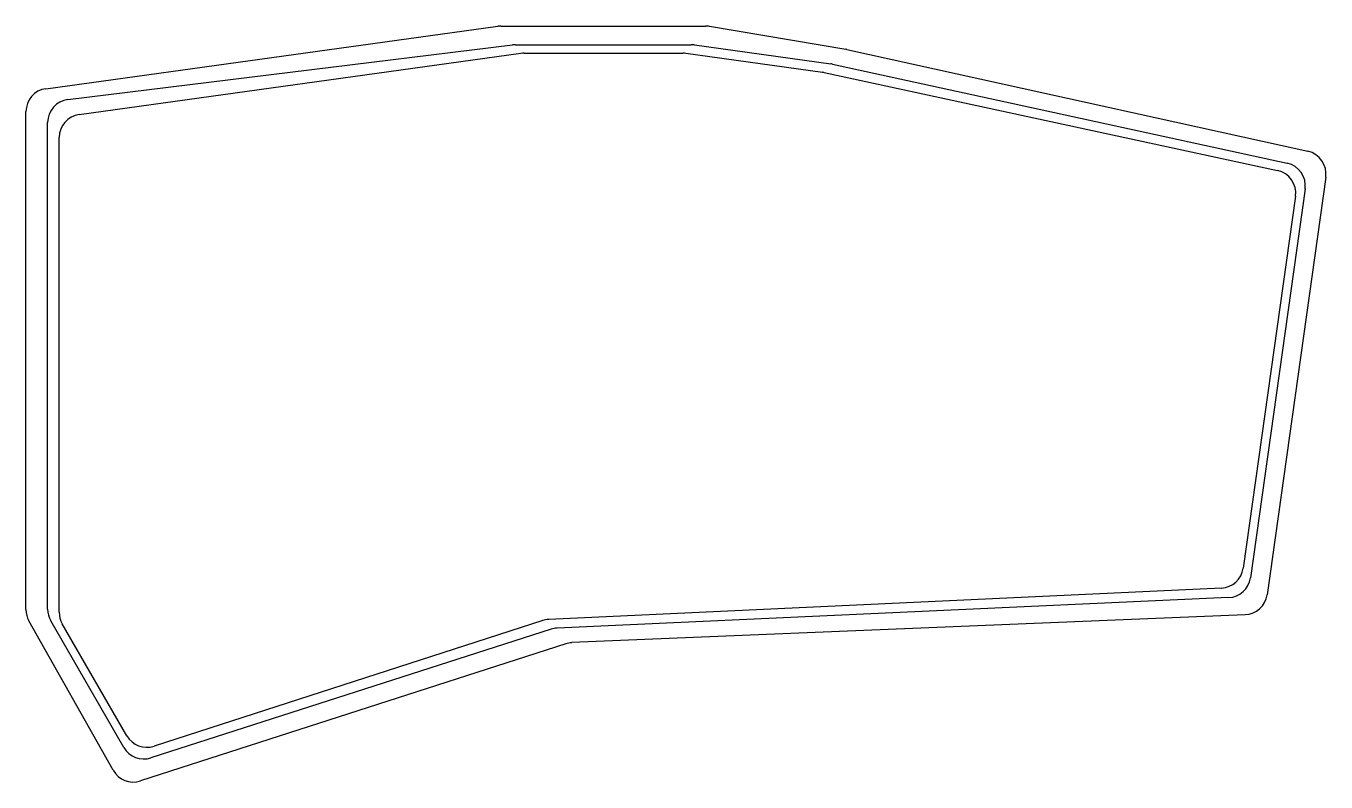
# Model space of a CAD drawing. Header units: millimetres. Extents: x 228 to 397, y -170 to -72.
import ezdxf

# ---------------------------------------------------------------- set-up
doc = ezdxf.new("R2010")
doc.units = ezdxf.units.MM

msp = doc.modelspace()

# ---------------------------------------------------------------- linework, layer by layer
for p, q in [((230.96, -79.86), (289.55, -71.75)), ((289.96, -71.73), (316.51, -71.73)), ((317, -71.77), (334.68, -74.73)), ((233.81, -81.27), (291.47, -74.17)), ((291.84, -74.15), (314.65, -74.15)), ((315.06, -74.17), (332.74, -76.63)), ((235.27, -83.23), (292.55, -75.27)), ((292.96, -75.25), (313.55, -75.25)), ((313.96, -75.27), (331.65, -77.73)), ((334.83, -74.76), (394.62, -87.98)), ((332.97, -76.67), (391.92, -89.53)), ((331.87, -77.77), (390.68, -90.47)), ((228.37, -147.43), (228.37, -82.83)), ((231.18, -147.39), (231.18, -84.24)), ((232.68, -147.79), (232.68, -86.2)), ((396.94, -91.32), (389.32, -145.52)), ((393.01, -93.82), (386.23, -142.07)), ((394.26, -92.87), (387.17, -143.31)), ((383.4, -144.65), (296.16, -148.73)), ((384.33, -145.88), (297.26, -149.83)), ((386.48, -148.1), (299.16, -151.73)), ((239.68, -168.28), (228.76, -148.9)), ((241.07, -165.32), (231.58, -148.89)), ((241.47, -163.81), (233.08, -149.29)), ((296.47, -149.97), (244.58, -166.67)), ((295.38, -148.87), (244.99, -165.17)), ((298.37, -151.87), (243.21, -169.66))]:
    msp.add_line(p, q)
for centre, start, end in [((289.96, -74.73), 90, 97.8736), ((316.51, -74.73), 80.4757, 90), ((291.84, -77.15), 90, 97.0167), ((314.65, -77.15), 82.0928, 90), ((292.96, -78.25), 90, 97.9094), ((313.55, -78.25), 82.0928, 90), ((334.18, -77.69), 77.5352, 80.4757), ((332.33, -79.6), 77.6994, 82.0928), ((331.23, -80.7), 77.8172, 82.0928), ((231.37, -82.83), 97.8736, 180), ((234.18, -84.24), 97.0167, 180), ((235.68, -86.2), 97.9094, 180), ((393.97, -90.91), 352, 77.5352), ((390.04, -93.4), 352, 77.8172), ((391.29, -92.46), 352, 77.6994), ((383.26, -141.65), 272.6788, 352), ((384.2, -142.89), 272.5931, 352), ((386.35, -145.1), 272.3824, 352), ((231.37, -147.43), 180, 209.3929), ((234.18, -147.39), 180, 210), ((235.68, -147.79), 180, 210), ((296.3, -151.72), 92.6788, 107.9228), ((297.39, -152.83), 92.5931, 107.8436), ((299.29, -154.73), 92.3824, 107.8787), ((244.06, -162.31), 210, 287.9228), ((243.66, -163.82), 210, 287.8436), ((242.29, -166.81), 209.3929, 287.8787)]:
    msp.add_arc(centre, 3, start, end)

doc.saveas('drawing.dxf')
